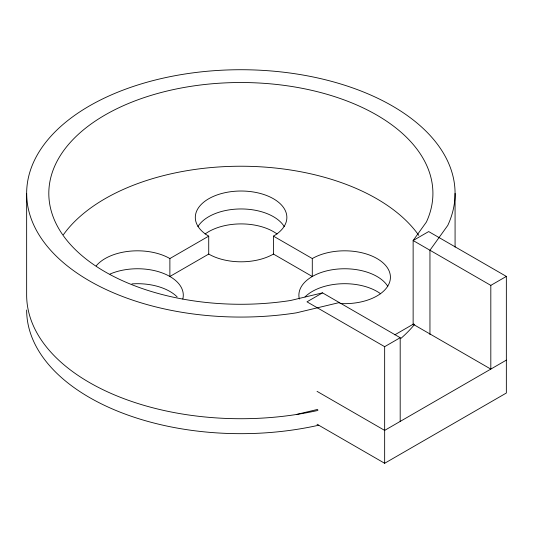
<?xml version="1.0" encoding="UTF-8"?>
<svg xmlns="http://www.w3.org/2000/svg" width="533" height="533" viewBox="0 0 533 533"><rect width="100%" height="100%" fill="white"/><g stroke="black" fill="none" stroke-linecap="round" stroke-linejoin="round"><path stroke-width="0.8" d="M96.207 265.86A45.771 26.423 0 0 1 169.88 258.552L208.723 236.132A45.771 26.423 0 0 1 208.723 198.756A45.771 26.423 0 0 1 273.449 198.756A45.771 26.423 0 0 1 273.449 236.132L273.449 254.068L312.291 276.494L312.291 258.552L273.449 236.132M273.449 254.068A45.771 26.423 0 0 1 208.723 254.068L169.88 276.494L169.88 258.552M400.19 337.709L322.512 292.857L306.981 301.831L384.653 346.677L400.19 337.709L400.19 421.423M394.826 334.824L413.548 324.011M322.512 292.857L290.572 300.499A192.053 110.877 0 0 1 49.542 203.06A192.053 110.877 0 0 1 257.599 82.941A192.053 110.877 0 0 1 426.367 222.094L413.135 240.536L490.813 285.382L506.35 276.414L506.35 393.021L384.653 463.277L317.048 424.241M506.35 360.128L384.653 430.391L317.048 391.355M339.328 302.564L296.301 312.858A214.213 123.676 0 0 1 27.463 204.172A214.213 123.676 0 0 1 259.531 70.196A214.213 123.676 0 0 1 447.773 225.406L429.951 250.244L429.951 334.544M296.301 414.507L317.815 409.364M506.35 276.414L428.672 231.569L413.135 240.536L413.135 324.837M413.135 324.251L490.813 369.103L490.813 285.382M455.075 193.399L455.075 247.119M384.653 346.677L384.653 463.277M208.723 236.132L208.723 254.068M26.65 193.399L26.65 295.049A214.213 123.676 0 0 0 317.928 410.443M197.936 226.572A45.771 26.423 0 0 1 241.083 208.956A45.771 26.423 0 0 1 284.236 226.572M299.366 299.013A45.771 26.423 0 0 1 333.651 269.531A45.771 26.423 0 0 1 387.804 286.368M312.291 258.552A45.771 26.423 0 0 1 387.797 268.419A45.771 26.423 0 0 1 339.874 303.524M414.721 324.211A192.053 110.877 0 0 1 400.883 338.422M63.427 234.68A192.053 110.877 0 0 1 241.496 166.229A192.053 110.877 0 0 1 418.771 235.353M110.018 274.055A45.771 26.423 0 0 1 160.893 272.456A45.771 26.423 0 0 1 182.806 299.013M318.747 425.207A214.213 123.676 0 0 1 26.65 309.999M131.937 283.896A45.771 26.423 0 0 1 177.156 296.914M305.016 296.914A45.771 26.423 0 0 1 380.635 293.79M205.105 233.994A45.771 26.423 0 0 1 277.06 233.994"/></g></svg>
